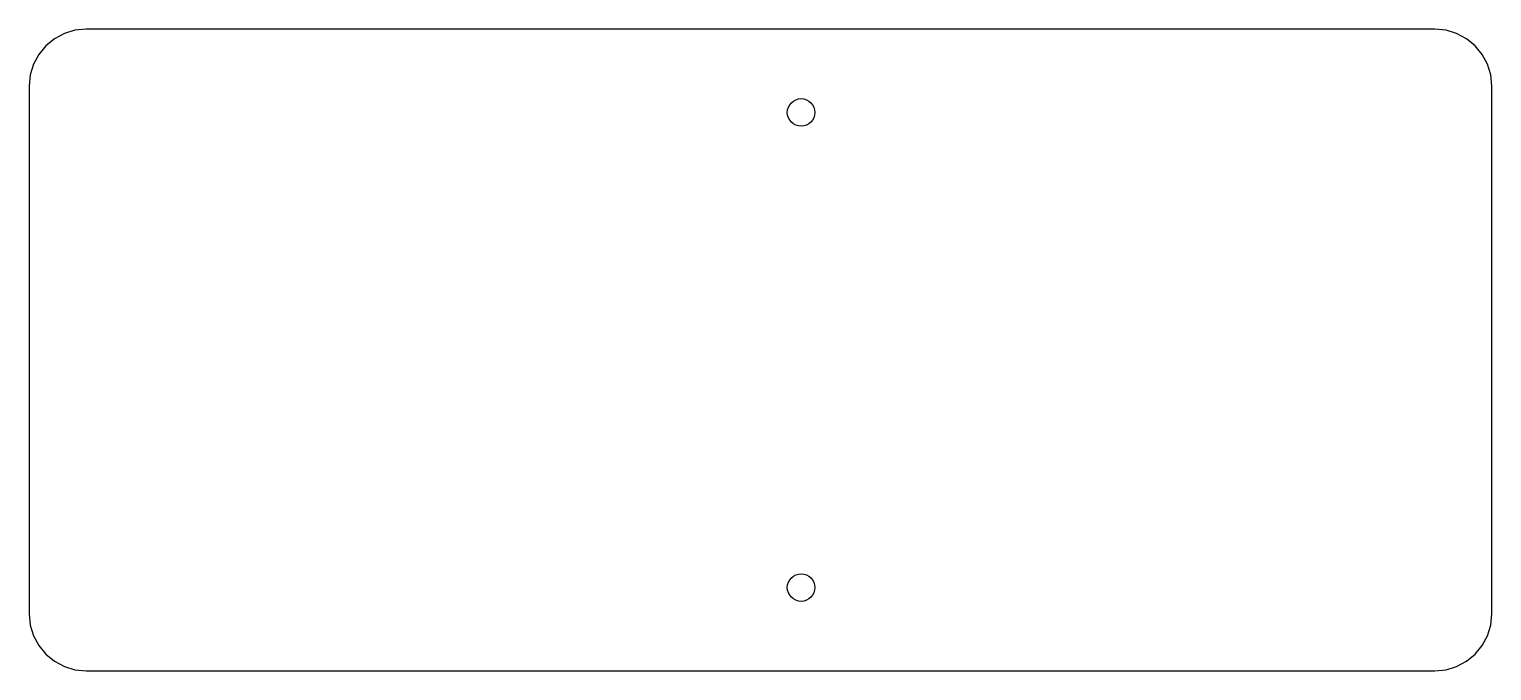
# Model space of a CAD drawing. Header units: millimetres. Extents: x -95 to 85, y -40 to 40.
import ezdxf

# ---------------------------------------------------------------- set-up
doc = ezdxf.new("R2010")
doc.units = ezdxf.units.MM

msp = doc.modelspace()

# ---------------------------------------------------------------- linework, layer by layer
at = {"layer": 'CUT'}
for p, q in [((-91.89, 38.32), (-92.95, 37.45)), ((-90.68, 38.97), (-91.89, 38.32)), ((-89.37, 39.37), (-90.68, 38.97)), ((-88, 39.5), (-89.37, 39.37)), ((78, 39.5), (-88, 39.5)), ((79.37, 39.37), (78, 39.5)), ((80.68, 38.97), (79.37, 39.37)), ((81.89, 38.32), (80.68, 38.97)), ((82.95, 37.45), (81.89, 38.32)), ((-93.82, 36.39), (-94.47, 35.18)), ((-92.95, 37.45), (-93.82, 36.39)), ((83.82, 36.39), (82.95, 37.45)), ((84.47, 35.18), (83.82, 36.39)), ((-94.47, 35.18), (-94.87, 33.87)), ((84.87, 33.87), (84.47, 35.18)), ((-94.87, 33.87), (-95, 32.5)), ((-95, 32.5), (-95, -32.5)), ((85, 32.5), (84.87, 33.87)), ((85, -32.5), (85, 32.5)), ((-95, -32.5), (-94.87, -33.87)), ((-94.87, -33.87), (-94.47, -35.18)), ((84.47, -35.18), (84.87, -33.87)), ((84.87, -33.87), (85, -32.5)), ((-94.47, -35.18), (-93.82, -36.39)), ((83.82, -36.39), (84.47, -35.18)), ((-93.82, -36.39), (-92.95, -37.45)), ((-92.95, -37.45), (-91.89, -38.32)), ((81.89, -38.32), (82.95, -37.45)), ((82.95, -37.45), (83.82, -36.39)), ((-91.89, -38.32), (-90.68, -38.97)), ((-90.68, -38.97), (-89.37, -39.37)), ((-89.37, -39.37), (-88, -39.5)), ((-88, -39.5), (78, -39.5)), ((78, -39.5), (79.37, -39.37)), ((79.37, -39.37), (80.68, -38.97)), ((80.68, -38.97), (81.89, -38.32))]:
    msp.add_line(p, q, dxfattribs=at)
for centre in [(0, 29.25), (0, -29.25)]:
    msp.add_circle(centre, 1.7, dxfattribs=at)

doc.saveas('drawing.dxf')
